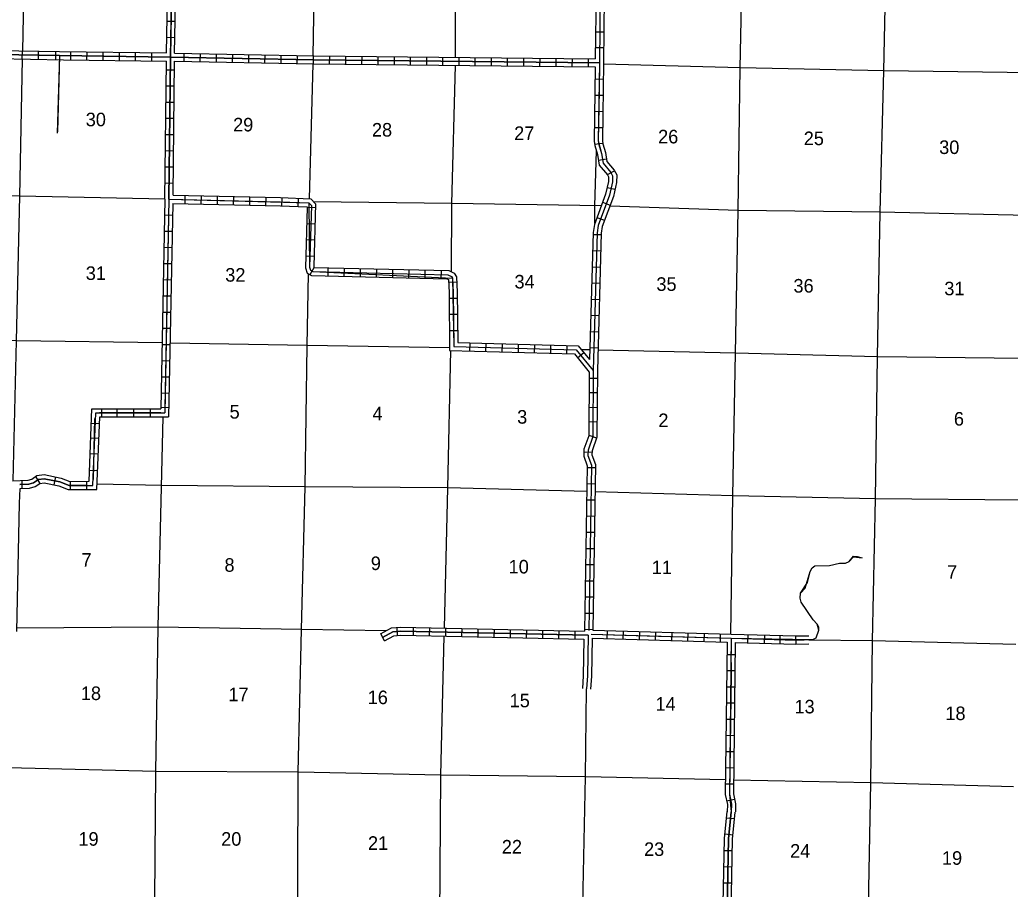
# Model space of a CAD drawing. Extents: x 949579 to 1405056, y 15751001 to 16136518.
# Drawn here: x 1219250 to 1255772, y 15809323 to 15841379 of the extents above; entities that cross this region are included whole.
import ezdxf

# ---------------------------------------------------------------- set-up
doc = ezdxf.new("R2010")
doc.units = 0
for name, color, linetype in [('L11', 7, 'Continuous'), ('L13', 7, 'Continuous'), ('L14', 7, 'Continuous'), ('L8', 7, 'Continuous'), ('L9', 7, 'Continuous')]:
    doc.layers.add(name, color=color, linetype=linetype)

msp = doc.modelspace()

# ---------------------------------------------------------------- linework, layer by layer
at = {"layer": 'L11'}
for points in [[(1240055, 15818542), (1240030, 15817196), (1239996, 15816717)], [(1240356, 15818577), (1240329, 15817183), (1240295, 15816696)]]:
    msp.add_lwpolyline(points, dxfattribs=at)
at = {"layer": 'L13'}
for p, q in [((1219254, 15834873), (1219355, 15839932)), ((1229938, 15834776), (1230065, 15839750)), ((1240271, 15829208), (1239960, 15829215))]:
    msp.add_line(p, q, dxfattribs=at)
for points in [[(1219361, 15840232), (1219463, 15845337), (1219532, 15850662), (1219633, 15855936), (1219784, 15861184), (1219869, 15866525), (1219916, 15868934)], [(1250536, 15808062), (1250635, 15813242), (1250694, 15818475), (1250803, 15823716), (1250879, 15828948), (1250973, 15834290), (1251114, 15839496), (1251224, 15844770), (1251267, 15850087), (1251377, 15855361), (1251470, 15860627), (1251613, 15865925), (1251648, 15867298)], [(1245476, 15818727), (1245542, 15823824), (1245643, 15829089), (1245744, 15834347), (1245820, 15839613), (1245930, 15844912), (1245965, 15850229), (1246116, 15855469), (1246243, 15860784), (1246290, 15863451)], [(1235314, 15839997), (1235333, 15845162), (1235370, 15850835)], [(1230071, 15840050), (1230153, 15845152), (1230244, 15850316)], [(1235164, 15832085), (1235180, 15834605), (1235311, 15839697)], [(1262531, 15839274), (1261712, 15839296), (1256568, 15839418), (1251114, 15839496), (1245820, 15839613), (1240770, 15839749)], [(1240456, 15833881), (1240460, 15834520), (1240512, 15836548)], [(1224599, 15834764), (1219254, 15834873), (1214009, 15834955), (1209518, 15834991)], [(1219002, 15824378), (1219126, 15829541), (1219254, 15834873)], [(1240691, 15834518), (1235180, 15834605), (1230082, 15834669)], [(1261566, 15833999), (1256417, 15834162), (1250973, 15834290), (1245744, 15834347), (1241005, 15834504)], [(1229488, 15805667), (1229515, 15813642), (1229632, 15818899), (1229775, 15824164), (1229850, 15829371), (1229893, 15832017)], [(1224494, 15829464), (1219126, 15829541), (1213847, 15829590), (1208636, 15829689), (1203375, 15829789), (1198105, 15829913), (1192836, 15830013), (1187559, 15830025)], [(1235099, 15829281), (1229850, 15829371), (1224794, 15829459)], [(1234906, 15818951), (1235029, 15824123), (1235143, 15829187)], [(1261467, 15828758), (1256266, 15828889), (1250879, 15828948), (1245643, 15829089), (1240571, 15829202)], [(1224210, 15805762), (1224260, 15813658), (1224354, 15818982), (1224540, 15826736)], [(1240160, 15823985), (1235029, 15824123), (1229775, 15824164), (1224479, 15824205), (1222098, 15824254)], [(1261368, 15823501), (1256174, 15823664), (1250803, 15823716), (1245542, 15823824), (1240460, 15823977)], [(1232756, 15818850), (1229632, 15818899), (1224354, 15818982), (1219142, 15818944)], [(1234742, 15808259), (1234776, 15813525), (1234898, 15818651)], [(1255978, 15818351), (1250694, 15818475), (1248346, 15818508)], [(1239994, 15808151), (1240113, 15813466), (1240144, 15816716)], [(1245271, 15813353), (1240113, 15813466), (1234776, 15813525), (1229515, 15813642), (1224260, 15813658), (1218816, 15813794), (1213587, 15813876), (1208542, 15813923)], [(1255888, 15813102), (1250635, 15813242), (1245571, 15813346)]]:
    msp.add_lwpolyline(points, dxfattribs=at)
at = {"layer": 'L8'}
for p, q in [((1240806, 15842560), (1240771, 15839792)), ((1224681, 15841331), (1224980, 15841325)), ((1240486, 15840942), (1240784, 15840938)), ((1224670, 15840734), (1224968, 15840729)), ((1219340, 15839933), (1219345, 15840231)), ((1219937, 15839923), (1219942, 15840221)), ((1220579, 15839910), (1220583, 15840208)), ((1221130, 15839905), (1221134, 15840203)), ((1221727, 15839897), (1221731, 15840196)), ((1222323, 15839890), (1222327, 15840188)), ((1222920, 15839882), (1222924, 15840180)), ((1223517, 15839875), (1223520, 15840173)), ((1224113, 15839867), (1224117, 15840165)), ((1225305, 15839848), (1225311, 15840146)), ((1225901, 15839836), (1225908, 15840134)), ((1240479, 15840356), (1240777, 15840353)), ((1216977, 15839971), (1220861, 15839907)), ((1220861, 15839907), (1224654, 15839859)), ((1224599, 15834767), (1224654, 15839859)), ((1224901, 15834912), (1224954, 15839854)), ((1226498, 15839824), (1226504, 15840122)), ((1227094, 15839812), (1227100, 15840110)), ((1227691, 15839800), (1227697, 15840098)), ((1228287, 15839787), (1228293, 15840086)), ((1228884, 15839775), (1228890, 15840073)), ((1229480, 15839763), (1229486, 15840061)), ((1230077, 15839751), (1230083, 15840049)), ((1230675, 15839745), (1230678, 15840043)), ((1231271, 15839739), (1231274, 15840037)), ((1231868, 15839733), (1231871, 15840031)), ((1232465, 15839727), (1232468, 15840025)), ((1233061, 15839721), (1233064, 15840019)), ((1233658, 15839715), (1233661, 15840013)), ((1234254, 15839709), (1234257, 15840007)), ((1234851, 15839703), (1234854, 15840001)), ((1235447, 15839697), (1235450, 15839995)), ((1236044, 15839691), (1236047, 15839989)), ((1236640, 15839685), (1236643, 15839983)), ((1237237, 15839679), (1237240, 15839977)), ((1237834, 15839673), (1237837, 15839971)), ((1238430, 15839667), (1238433, 15839965)), ((1239027, 15839661), (1239030, 15839959)), ((1239623, 15839655), (1239626, 15839953)), ((1240220, 15839649), (1240223, 15839947)), ((1224651, 15839540), (1224950, 15839537)), ((1240464, 15839199), (1240762, 15839195)), ((1224645, 15838943), (1224943, 15838940)), ((1224639, 15838347), (1224937, 15838344)), ((1240456, 15838603), (1240754, 15838599)), ((1240448, 15838006), (1240747, 15838002)), ((1224632, 15837750), (1224930, 15837747)), ((1240441, 15837410), (1240739, 15837406)), ((1224626, 15837154), (1224924, 15837150)), ((1224619, 15836557), (1224917, 15836554)), ((1240445, 15836796), (1240742, 15836827)), ((1240589, 15836209), (1240883, 15836258)), ((1224613, 15835961), (1224911, 15835957)), ((1240916, 15835676), (1241182, 15835812)), ((1224606, 15835364), (1224905, 15835361)), ((1240908, 15835200), (1241199, 15835135)), ((1224599, 15834769), (1224445, 15827036)), ((1224749, 15834766), (1224592, 15826886)), ((1225342, 15834603), (1225349, 15834901)), ((1225938, 15834589), (1225945, 15834888)), ((1226535, 15834576), (1226542, 15834874)), ((1227131, 15834562), (1227138, 15834860)), ((1227728, 15834549), (1227735, 15834847)), ((1228324, 15834535), (1228331, 15834833)), ((1228918, 15834520), (1228930, 15834818)), ((1229514, 15834495), (1229526, 15834793)), ((1240740, 15834650), (1241020, 15834546)), ((1224896, 15834612), (1224739, 15826736)), ((1229852, 15834465), (1230151, 15834456)), ((1224886, 15834166), (1224588, 15834172)), ((1240534, 15834090), (1240814, 15833987)), ((1224874, 15833570), (1224576, 15833576)), ((1229835, 15833869), (1230133, 15833860)), ((1229817, 15833273), (1230115, 15833264)), ((1240394, 15833465), (1240692, 15833457)), ((1224863, 15832973), (1224564, 15832979)), ((1240377, 15832869), (1240675, 15832860)), ((1229799, 15832676), (1230097, 15832667)), ((1224851, 15832377), (1224552, 15832383)), ((1229953, 15831983), (1230102, 15832241)), ((1230617, 15831936), (1230624, 15832235)), ((1231213, 15831922), (1231221, 15832220)), ((1231810, 15831908), (1231817, 15832206)), ((1232406, 15831894), (1232413, 15832192)), ((1233003, 15831880), (1233010, 15832178)), ((1233599, 15831865), (1233606, 15832164)), ((1234196, 15831851), (1234203, 15832149)), ((1234792, 15831837), (1234799, 15832135)), ((1240360, 15832272), (1240658, 15832264)), ((1224839, 15831780), (1224541, 15831786)), ((1235061, 15831709), (1235359, 15831723)), ((1240343, 15831676), (1240641, 15831667)), ((1224827, 15831184), (1224529, 15831190)), ((1235081, 15831118), (1235379, 15831121)), ((1240325, 15831080), (1240624, 15831071)), ((1224815, 15830587), (1224517, 15830593)), ((1235087, 15830522), (1235385, 15830525)), ((1240308, 15830483), (1240607, 15830475)), ((1224803, 15829991), (1224505, 15829997)), ((1235093, 15829925), (1235391, 15829928)), ((1240291, 15829887), (1240589, 15829878)), ((1224791, 15829394), (1224493, 15829400)), ((1235845, 15829168), (1235853, 15829467)), ((1236441, 15829152), (1236450, 15829450)), ((1237038, 15829135), (1237046, 15829433)), ((1237634, 15829118), (1237642, 15829416)), ((1238230, 15829102), (1238239, 15829400)), ((1238827, 15829085), (1238835, 15829383)), ((1239423, 15829068), (1239431, 15829366)), ((1240274, 15829291), (1240572, 15829282)), ((1239817, 15828918), (1240047, 15829108)), ((1224780, 15828798), (1224481, 15828804)), ((1224768, 15828201), (1224470, 15828207)), ((1240249, 15828392), (1240229, 15826039)), ((1240248, 15828162), (1240546, 15828160)), ((1224756, 15827605), (1224458, 15827611)), ((1240243, 15827634), (1240541, 15827632)), ((1221802, 15824363), (1221907, 15827037)), ((1221907, 15827037), (1224445, 15827036)), ((1222258, 15827036), (1222258, 15826738)), ((1222833, 15827036), (1222833, 15826738)), ((1223442, 15827036), (1223441, 15826738)), ((1224051, 15827036), (1224051, 15826737)), ((1224745, 15827077), (1224447, 15827083)), ((1240239, 15827092), (1240537, 15827089)), ((1221946, 15824213), (1222052, 15826887)), ((1222052, 15826887), (1224592, 15826886)), ((1222090, 15824064), (1222196, 15826737)), ((1222196, 15826737), (1224739, 15826736)), ((1222185, 15826486), (1221887, 15826498)), ((1240234, 15826563), (1240532, 15826560)), ((1222164, 15825946), (1221866, 15825958)), ((1240238, 15826062), (1240519, 15825962)), ((1222140, 15825361), (1221842, 15825372)), ((1240052, 15825449), (1240350, 15825443)), ((1240175, 15824874), (1240473, 15824869)), ((1219827, 15824535), (1219990, 15824285)), ((1220568, 15824524), (1220508, 15824232)), ((1222116, 15824752), (1221818, 15824764)), ((1219328, 15824396), (1219330, 15824096)), ((1221110, 15824357), (1221112, 15824059)), ((1221710, 15824361), (1221712, 15824063)), ((1240165, 15824277), (1240464, 15824272)), ((1240156, 15823681), (1240454, 15823676)), ((1240146, 15823084), (1240444, 15823079)), ((1240137, 15822488), (1240435, 15822483)), ((1240127, 15821891), (1240425, 15821886)), ((1240118, 15821295), (1240416, 15821290)), ((1240108, 15820698), (1240406, 15820693)), ((1240098, 15820101), (1240397, 15820097)), ((1240089, 15819505), (1240387, 15819500)), ((1233181, 15818679), (1233161, 15818976)), ((1233764, 15818676), (1233770, 15818975)), ((1234361, 15818664), (1234367, 15818962)), ((1234957, 15818651), (1234963, 15818949)), ((1232703, 15818476), (1232557, 15818736)), ((1235553, 15818638), (1235560, 15818937)), ((1236150, 15818626), (1236156, 15818924)), ((1236746, 15818613), (1236753, 15818911)), ((1237343, 15818600), (1237349, 15818899)), ((1237939, 15818588), (1237946, 15818886)), ((1238536, 15818575), (1238542, 15818873)), ((1239132, 15818563), (1239138, 15818861)), ((1239729, 15818550), (1239735, 15818848)), ((1240079, 15818908), (1240377, 15818904)), ((1240909, 15818562), (1240918, 15818860)), ((1241505, 15818544), (1241514, 15818843)), ((1242101, 15818527), (1242110, 15818825)), ((1242698, 15818509), (1242707, 15818808)), ((1243294, 15818492), (1243303, 15818790)), ((1243890, 15818474), (1243899, 15818772)), ((1244487, 15818457), (1244496, 15818755)), ((1245083, 15818439), (1245092, 15818737)), ((1246103, 15818410), (1246112, 15818708)), ((1246712, 15818393), (1246721, 15818691)), ((1247287, 15818377), (1247295, 15818676)), ((1247875, 15818361), (1247868, 15818659)), ((1240356, 15818577), (1245329, 15818431)), ((1245629, 15818422), (1247872, 15818360)), ((1245325, 15817982), (1245623, 15817978)), ((1245318, 15817385), (1245617, 15817382)), ((1245311, 15816789), (1245610, 15816785)), ((1245305, 15816192), (1245603, 15816189)), ((1245298, 15815595), (1245596, 15815592)), ((1245291, 15814999), (1245589, 15814995)), ((1245284, 15814402), (1245582, 15814399)), ((1245277, 15813806), (1245575, 15813802)), ((1245270, 15813209), (1245569, 15813206)), ((1245313, 15812585), (1245605, 15812646)), ((1245611, 15811912), (1245314, 15811942)), ((1245551, 15811319), (1245254, 15811349)), ((1245527, 15810735), (1245229, 15810741)), ((1245515, 15810139), (1245217, 15810145)), ((1245503, 15809542), (1245205, 15809548))]:
    msp.add_line(p, q, dxfattribs=at)
for points in [[(1225310, 15869000), (1225177, 15861051), (1225095, 15857569), (1225071, 15855861), (1224990, 15851119), (1224979, 15850573), (1224914, 15847132), (1224806, 15840007)], [(1224659, 15840159), (1224808, 15848100), (1224829, 15850575), (1224921, 15855863), (1224945, 15857572), (1225027, 15861055)], [(1224749, 15834766), (1224806, 15840007), (1224958, 15848098), (1224979, 15850573), (1225071, 15855861), (1225095, 15857569), (1225177, 15861051)], [(1224958, 15840154), (1225108, 15848096), (1225128, 15850420)], [(1240673, 15850095), (1240677, 15849436), (1240771, 15849101), (1240653, 15842410), (1240621, 15839794), (1240610, 15838785), (1240583, 15836911)], [(1240620, 15849073), (1240503, 15842413), (1240473, 15839945)], [(1240771, 15849101), (1240653, 15842410), (1240621, 15839794)], [(1216936, 15840272), (1220717, 15840209), (1224659, 15840159)], [(1224958, 15840154), (1230090, 15840050), (1240473, 15839945)], [(1240621, 15839794), (1230088, 15839900), (1224806, 15840007), (1220714, 15840059), (1216957, 15840121)], [(1216957, 15840121), (1220714, 15840059), (1224806, 15840007), (1230088, 15839900), (1240621, 15839794)], [(1220714, 15840059), (1220627, 15837202)], [(1220714, 15840059), (1220645, 15837252)], [(1224806, 15840007), (1224749, 15834766), (1224596, 15827059)], [(1224954, 15839854), (1230086, 15839750), (1240469, 15839645)], [(1240621, 15839794), (1240583, 15836911), (1240597, 15836777), (1240700, 15836450), (1240760, 15836090), (1241045, 15835752), (1241109, 15835625), (1241105, 15835401), (1240996, 15834911), (1240583, 15833793), (1240545, 15833527), (1240399, 15828446), (1240379, 15826012)], [(1240771, 15839792), (1240733, 15836918), (1240745, 15836808), (1240846, 15836485), (1240901, 15836156), (1241171, 15835835), (1241260, 15835660), (1241255, 15835383), (1241140, 15834868), (1240729, 15833756), (1240694, 15833514), (1240549, 15828443), (1240528, 15825986)], [(1240469, 15839645), (1240433, 15836904), (1240450, 15836746), (1240553, 15836415), (1240618, 15836025), (1240919, 15835668), (1240959, 15835591), (1240955, 15835418), (1240852, 15834953), (1240437, 15833830), (1240395, 15833540), (1240261, 15828850)], [(1240583, 15836911), (1240700, 15836450), (1240760, 15836090), (1241045, 15835752), (1241109, 15835625), (1241105, 15835401), (1240996, 15834911), (1240583, 15833793), (1240545, 15833527), (1240399, 15828446)], [(1224749, 15834766), (1229914, 15834627)], [(1224749, 15834766), (1228864, 15834672), (1229914, 15834627), (1230004, 15834534), (1229936, 15832260), (1229975, 15832142), (1230050, 15832099), (1235032, 15831980), (1235164, 15831920), (1235204, 15831852), (1235228, 15831327), (1235249, 15829334), (1239772, 15829208), (1240399, 15828446)], [(1224901, 15834912), (1228869, 15834822), (1229980, 15834774), (1230156, 15834592), (1230087, 15832282), (1230098, 15832248), (1235066, 15832130), (1235269, 15832037), (1235352, 15831897), (1235378, 15831331), (1235397, 15829480), (1239844, 15829356), (1240261, 15828850)], [(1224896, 15834612), (1228860, 15834522), (1229847, 15834480), (1229852, 15834475), (1229785, 15832237), (1229851, 15832041), (1230008, 15831950), (1234997, 15831831), (1235056, 15831804), (1235078, 15831323), (1235100, 15829188), (1239699, 15829060), (1240249, 15828392)], [(1229914, 15834627), (1229936, 15832260)], [(1230050, 15832099), (1235204, 15831852)], [(1235204, 15831852), (1235249, 15829334)], [(1235249, 15829334), (1239772, 15829208)], [(1240399, 15828446), (1240379, 15826012), (1240203, 15825515), (1240199, 15825315), (1240326, 15824963), (1240228, 15818864)], [(1222005, 15826674), (1221954, 15824433)], [(1224451, 15826886), (1222184, 15826887)], [(1240229, 15826039), (1240053, 15825543), (1240048, 15825291), (1240175, 15824938), (1240077, 15818842)], [(1240379, 15826012), (1240203, 15825515), (1240199, 15825315), (1240326, 15824963), (1240228, 15818864)], [(1240528, 15825986), (1240352, 15825488), (1240349, 15825340), (1240476, 15824988), (1240378, 15818877)], [(1218980, 15824377), (1219560, 15824409), (1219689, 15824446), (1219883, 15824573), (1220151, 15824611), (1220770, 15824484), (1221094, 15824358), (1221802, 15824363)], [(1221725, 15824212), (1221067, 15824208), (1220728, 15824339), (1220146, 15824458), (1219937, 15824429), (1219752, 15824307), (1219584, 15824261), (1219250, 15824242)], [(1219250, 15824242), (1219584, 15824261), (1219752, 15824307), (1219937, 15824429), (1220146, 15824458), (1220728, 15824339), (1221067, 15824208), (1221946, 15824213)], [(1219140, 15818824), (1219238, 15823556), (1219266, 15824092)], [(1219266, 15824092), (1219609, 15824112), (1219815, 15824169), (1219992, 15824285), (1220142, 15824306), (1220685, 15824195), (1221039, 15824058), (1222090, 15824064)], [(1240317, 15818729), (1242799, 15818649), (1245481, 15818577), (1248489, 15818525), (1248489, 15818525), (1248615, 15818589), (1248720, 15818879), (1248649, 15819097), (1248502, 15819258), (1248063, 15819907), (1248024, 15820050), (1248035, 15820233), (1248208, 15820425), (1248399, 15821035), (1248468, 15821167), (1248569, 15821249), (1249103, 15821256), (1249479, 15821341), (1249704, 15821346), (1249830, 15821402), (1249988, 15821579), (1250308, 15821535)], [(1247872, 15818510), (1248489, 15818525), (1248615, 15818589), (1248720, 15818879), (1248713, 15818979), (1248649, 15819097), (1248502, 15819258), (1248063, 15819907), (1248024, 15820050), (1248035, 15820233), (1248292, 15820628), (1248399, 15821035), (1248468, 15821167), (1248569, 15821249), (1249103, 15821256), (1249479, 15821341), (1249704, 15821346), (1249830, 15821402), (1249992, 15821599), (1250125, 15821589), (1250308, 15821535)], [(1232556, 15818737), (1232957, 15818963), (1233289, 15818986), (1240077, 15818842)], [(1240208, 15818689), (1233293, 15818835), (1233001, 15818816), (1232630, 15818606)], [(1232630, 15818606), (1233001, 15818816), (1233293, 15818835), (1240208, 15818689)], [(1232704, 15818476), (1233045, 15818669), (1233296, 15818685), (1240055, 15818542)], [(1240317, 15818729), (1245481, 15818577), (1247872, 15818510)], [(1240378, 15818877), (1245485, 15818727), (1247872, 15818660)], [(1247872, 15818660), (1248346, 15818671)], [(1245329, 15818431), (1245265, 15812812), (1245342, 15812444), (1245337, 15812178)], [(1245481, 15818577), (1245415, 15812827), (1245492, 15812459), (1245487, 15812175)], [(1245629, 15818422), (1245565, 15812841), (1245642, 15812473), (1245637, 15812173)], [(1247872, 15818360), (1248345, 15818371)], [(1245470, 15818085), (1245484, 15817293), (1245415, 15812827), (1245487, 15812175), (1245387, 15811177), (1245270, 15805370), (1245275, 15802841), (1245068, 15797569)], [(1245128, 15805779), (1245237, 15811186), (1245338, 15812190)], [(1245270, 15805370), (1245387, 15811177), (1245487, 15812175)], [(1245428, 15805772), (1245536, 15811168), (1245636, 15812160)]]:
    msp.add_lwpolyline(points, dxfattribs=at)
at = {"layer": 'L9'}
msp.add_lwpolyline([(1240208, 15818689), (1240180, 15817189), (1240145, 15816706)], dxfattribs=at)

# ---------------------------------------------------------------- texts
at = {"layer": 'L14'}
for s, p in [('30', (1221681, 15837454)), ('29', (1227116, 15837264)), ('28', (1232235, 15837074)), ('27', (1237480, 15836948)), ('26', (1242788, 15836822)), ('25', (1248159, 15836758)), ('30', (1253154, 15836431)), ('31', (1221681, 15831787)), ('32', (1226826, 15831724)), ('34', (1237493, 15831473)), ('35', (1242725, 15831385)), ('36', (1247780, 15831322)), ('31', (1253343, 15831222)), ('5', (1226986, 15826676)), ('4', (1232257, 15826613)), ('3', (1237590, 15826488)), ('2', (1242798, 15826362)), ('6', (1253696, 15826417)), ('7', (1221527, 15821215)), ('8', (1226798, 15821027)), ('9', (1232194, 15821090)), ('10', (1237276, 15820964)), ('11', (1242553, 15820939)), ('7', (1253445, 15820768)), ('18', (1221501, 15816297)), ('17', (1226943, 15816255)), ('16', (1232078, 15816146)), ('15', (1237313, 15816030)), ('14', (1242693, 15815905)), ('13', (1247818, 15815805)), ('18', (1253382, 15815558)), ('19', (1221412, 15810926)), ('20', (1226676, 15810926)), ('21', (1232089, 15810774)), ('22', (1237025, 15810638)), ('23', (1242270, 15810549)), ('24', (1247656, 15810486)), ('19', (1253256, 15810223))]:
    msp.add_text(s, height=500, rotation=0.0001, dxfattribs=at).set_placement(p)

doc.saveas('drawing.dxf')
